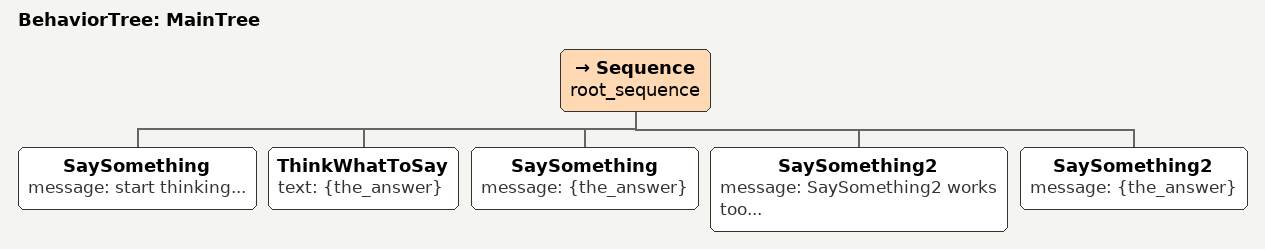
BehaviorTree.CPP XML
<root main_tree_to_execute = "MainTree" >
    <BehaviorTree ID="MainTree">
        <Sequence name="root_sequence">
            <SaySomething     message="start thinking..." />
            <ThinkWhatToSay   text="{the_answer}"/>
            <SaySomething     message="{the_answer}" />
            <SaySomething2    message="SaySomething2 works too..." />
            <SaySomething2    message="{the_answer}" />
        </Sequence>
    </BehaviorTree>
</root>
